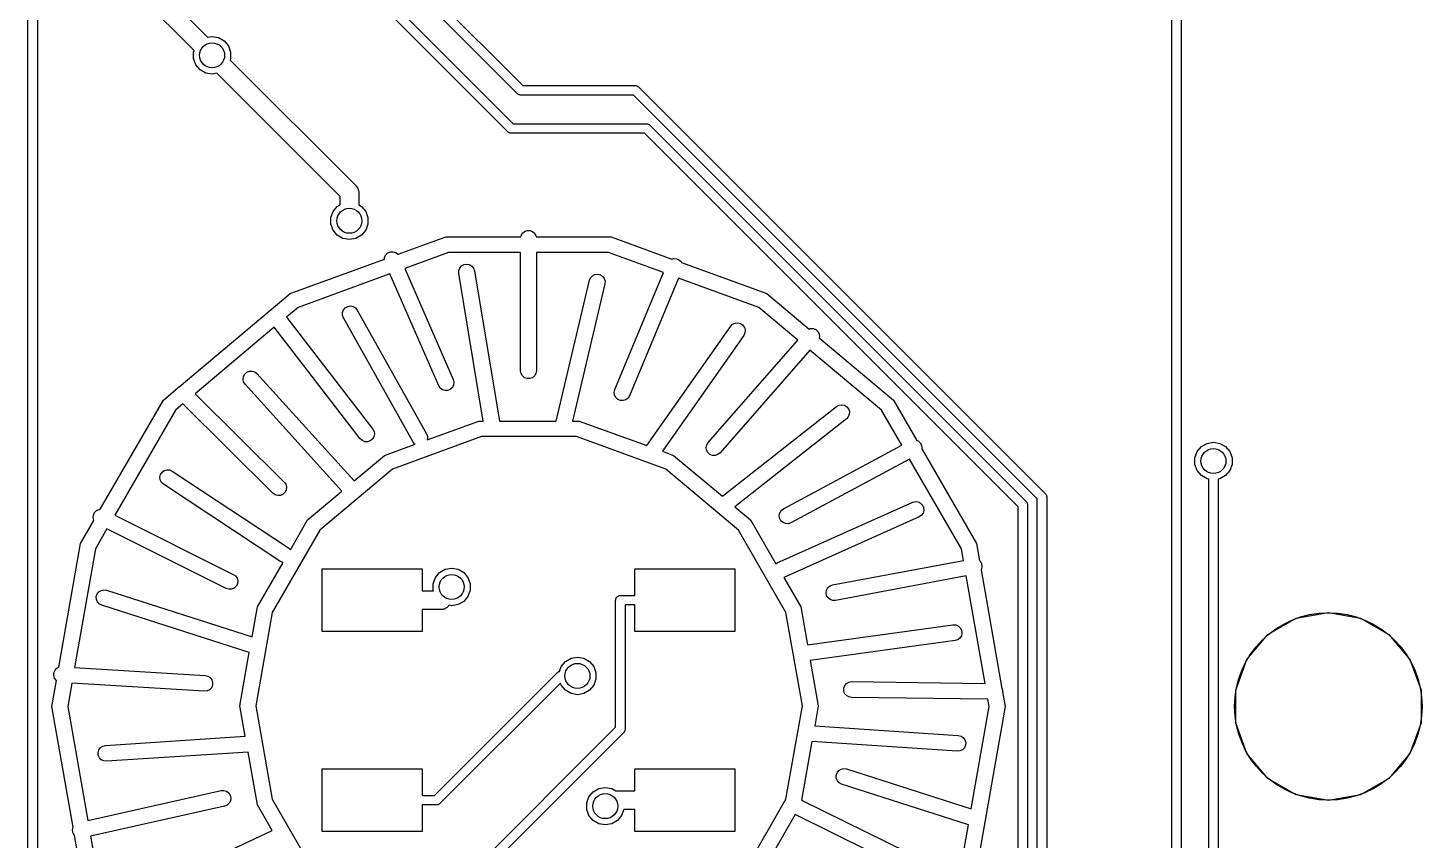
# Model space of a CAD drawing. Extents: x 0 to 100, y -163 to 0.
# Drawn here: x 54.19 to 76.5, y -89.64 to -76.64 of the extents above; entities that cross this region are included whole.
import ezdxf

# ---------------------------------------------------------------- set-up
doc = ezdxf.new("R2010")
doc.units = 0
doc.header["$MEASUREMENT"] = 0
doc.layers.add('BLACK', color=7, linetype='CONTINUOUS')

msp = doc.modelspace()

# ---------------------------------------------------------------- linework, layer by layer
at = {"layer": 'Black'}
for p, q in [((54.1899, -90.9945), (54.1899, -71.8835)), ((54.3423, -71.9212), (54.3423, -90.9629)), ((72.4925, -98.9024), (72.4925, -74.357)), ((72.6449, -74.3254), (72.6449, -98.8708)), ((61.8721, -78.3077), (58.6451, -75.0807)), ((58.7752, -74.9952), (61.9576, -78.1776)), ((59.6363, -75.0942), (62.1094, -77.5673)), ((55.6443, -75.3763), (57.0624, -76.7944)), ((62.0239, -77.6974), (59.5254, -75.1988)), ((56.8501, -77.0063), (55.3882, -75.5445)), ((57.0624, -76.7944), (57.1381, -76.7811)), ((57.1381, -76.7811), (57.2411, -76.7992)), ((57.2411, -76.7992), (57.3317, -76.8515)), ((57.3317, -76.8515), (57.3989, -76.9316)), ((57.3989, -76.9316), (57.4347, -77.0299)), ((56.8415, -77.0299), (56.8501, -77.0063)), ((56.8415, -77.1345), (56.8415, -77.0299)), ((56.8773, -77.2328), (56.8415, -77.1345)), ((57.4347, -77.1345), (57.4261, -77.1581)), ((57.4261, -77.1581), (59.4409, -79.1728)), ((57.4347, -77.0299), (57.4347, -77.1345)), ((56.9445, -77.3129), (56.8773, -77.2328)), ((57.0351, -77.3652), (56.9445, -77.3129)), ((57.1381, -77.3833), (57.0351, -77.3652)), ((57.2138, -77.37), (57.1381, -77.3833)), ((59.1848, -79.341), (57.2138, -77.37)), ((62.1094, -77.5673), (63.9116, -77.5673)), ((63.9116, -77.5673), (63.9149, -77.5679)), ((63.9149, -77.5679), (63.9182, -77.5676)), ((63.9182, -77.5676), (63.9279, -77.5702)), ((63.9279, -77.5702), (63.9377, -77.5719)), ((63.9377, -77.5719), (63.9406, -77.5736)), ((63.9406, -77.5736), (63.9438, -77.5744)), ((63.9438, -77.5744), (63.952, -77.5802)), ((63.952, -77.5802), (63.9606, -77.5851)), ((63.9606, -77.5851), (63.9627, -77.5877)), ((63.9627, -77.5877), (63.9655, -77.5896)), ((63.9655, -77.5896), (70.4703, -84.0944)), ((62.0267, -77.6993), (62.0239, -77.6974)), ((62.0288, -77.7019), (62.0267, -77.6993)), ((62.0374, -77.7069), (62.0288, -77.7019)), ((62.0456, -77.7126), (62.0374, -77.7069)), ((62.0488, -77.7134), (62.0456, -77.7126)), ((62.0517, -77.7151), (62.0488, -77.7134)), ((62.0615, -77.7168), (62.0517, -77.7151)), ((62.0712, -77.7194), (62.0615, -77.7168)), ((62.0745, -77.7191), (62.0712, -77.7194)), ((62.0778, -77.7197), (62.0745, -77.7191)), ((63.88, -77.7197), (62.0778, -77.7197)), ((70.3402, -84.1799), (63.88, -77.7197)), ((61.8749, -78.3096), (61.8721, -78.3077)), ((61.9576, -78.1776), (64.0901, -78.1776)), ((64.0901, -78.1776), (64.0934, -78.1782)), ((64.0934, -78.1782), (64.0967, -78.1779)), ((64.0967, -78.1779), (64.1064, -78.1805)), ((64.1064, -78.1805), (64.1162, -78.1822)), ((64.1162, -78.1822), (64.1191, -78.1839)), ((64.1191, -78.1839), (64.1223, -78.1847)), ((64.1223, -78.1847), (64.1305, -78.1905)), ((64.1305, -78.1905), (64.1391, -78.1954)), ((64.1391, -78.1954), (64.1412, -78.198)), ((64.1412, -78.198), (64.144, -78.1999)), ((64.144, -78.1999), (70.165, -84.2209)), ((61.877, -78.3122), (61.8749, -78.3096)), ((61.8856, -78.3171), (61.877, -78.3122)), ((61.8938, -78.3229), (61.8856, -78.3171)), ((61.897, -78.3237), (61.8938, -78.3229)), ((61.8999, -78.3254), (61.897, -78.3237)), ((61.9097, -78.3271), (61.8999, -78.3254)), ((61.9194, -78.3297), (61.9097, -78.3271)), ((61.9227, -78.3294), (61.9194, -78.3297)), ((61.926, -78.33), (61.9227, -78.3294)), ((64.0585, -78.33), (61.926, -78.33)), ((70.0349, -84.3064), (64.0585, -78.33)), ((59.4409, -79.1728), (59.4447, -79.1782)), ((59.4447, -79.1782), (59.4497, -79.1825)), ((59.4497, -79.1825), (59.4595, -79.1995)), ((59.4595, -79.1995), (59.4707, -79.2155)), ((59.1848, -79.4744), (59.1848, -79.341)), ((59.4707, -79.2155), (59.4725, -79.2219)), ((59.4725, -79.2219), (59.4758, -79.2276)), ((59.4758, -79.2276), (59.4792, -79.2469)), ((59.4792, -79.2469), (59.4842, -79.2658)), ((59.4842, -79.2658), (59.4837, -79.2724)), ((59.4837, -79.2724), (59.4848, -79.2789)), ((59.4848, -79.2789), (59.4848, -79.4744)), ((59.0382, -79.6779), (59.074, -79.5796)), ((59.074, -79.5796), (59.1412, -79.4995)), ((59.1412, -79.4995), (59.1848, -79.4744)), ((59.4848, -79.4744), (59.5284, -79.4995)), ((59.5284, -79.4995), (59.5956, -79.5796)), ((59.5956, -79.5796), (59.6314, -79.6779)), ((59.0382, -79.7825), (59.0382, -79.6779)), ((59.074, -79.8808), (59.0382, -79.7825)), ((59.6314, -79.7825), (59.5956, -79.8808)), ((59.6314, -79.6779), (59.6314, -79.7825)), ((59.1412, -79.9609), (59.074, -79.8808)), ((59.2318, -80.0132), (59.1412, -79.9609)), ((59.3348, -80.0313), (59.2318, -80.0132)), ((59.4378, -80.0132), (59.3348, -80.0313)), ((59.5284, -79.9609), (59.4378, -80.0132)), ((59.5956, -79.8808), (59.5284, -79.9609)), ((60.1143, -80.2659), (60.8756, -79.9889)), ((60.8756, -79.9889), (62.0767, -79.9889)), ((62.0767, -79.9889), (62.0807, -79.9666)), ((62.0807, -79.9666), (62.1027, -79.9284)), ((62.1027, -79.9284), (62.1365, -79.9)), ((62.1365, -79.9), (62.1779, -79.8849)), ((62.1779, -79.8849), (62.2221, -79.8849)), ((62.2221, -79.8849), (62.2635, -79.9)), ((62.2635, -79.9), (62.2973, -79.9284)), ((62.2973, -79.9284), (62.3193, -79.9666)), ((62.3193, -79.9666), (62.3233, -79.9889)), ((62.3233, -79.9889), (63.5244, -79.9889)), ((63.5244, -79.9889), (64.4963, -80.3426)), ((59.8946, -80.3459), (59.8982, -80.3141)), ((59.8982, -80.3141), (59.9178, -80.2746)), ((59.9178, -80.2746), (59.9497, -80.2442)), ((59.9497, -80.2442), (59.9902, -80.2266)), ((59.9902, -80.2266), (60.0342, -80.2238)), ((60.0342, -80.2238), (60.0765, -80.2363)), ((60.0765, -80.2363), (60.112, -80.2624)), ((60.112, -80.2624), (60.1143, -80.2659)), ((60.9197, -80.239), (60.2211, -80.4933)), ((62.073, -80.239), (60.9197, -80.239)), ((62.073, -82.13), (62.073, -80.239)), ((63.4803, -80.239), (62.327, -80.239)), ((62.327, -80.239), (62.327, -82.13)), ((64.361, -80.5596), (63.4803, -80.239)), ((58.3865, -80.8948), (59.8946, -80.3459)), ((60.2211, -80.4933), (60.9964, -82.2692)), ((61.0847, -80.5708), (61.0852, -80.5267)), ((61.0852, -80.5267), (61.1007, -80.4854)), ((61.1007, -80.4854), (61.1293, -80.4519)), ((61.1293, -80.4519), (61.1678, -80.4302)), ((61.1678, -80.4302), (61.2113, -80.423)), ((61.2113, -80.423), (61.2546, -80.4311)), ((61.2546, -80.4311), (61.2926, -80.4535)), ((61.2926, -80.4535), (61.3206, -80.4876)), ((61.3206, -80.4876), (61.3353, -80.5292)), ((61.3353, -80.5292), (61.7343, -82.9333)), ((64.4963, -80.3426), (64.5236, -80.3341)), ((64.5236, -80.3341), (64.5677, -80.336)), ((64.5677, -80.336), (64.6084, -80.353)), ((64.6084, -80.353), (64.6409, -80.3828)), ((64.6409, -80.3828), (64.6488, -80.3981)), ((64.6488, -80.3981), (66.0135, -80.8948)), ((59.982, -80.5803), (58.5135, -81.1148)), ((60.7636, -82.3708), (59.982, -80.5803)), ((61.4769, -82.9333), (61.0847, -80.5708)), ((62.6429, -82.9333), (63.1764, -80.6807)), ((63.4236, -80.7393), (62.9039, -82.9333)), ((63.1764, -80.6807), (63.1939, -80.6402)), ((63.1939, -80.6402), (63.2241, -80.6081)), ((63.2241, -80.6081), (63.2636, -80.5883)), ((63.2636, -80.5883), (63.3074, -80.5832)), ((63.3074, -80.5832), (63.3503, -80.5934)), ((63.3503, -80.5934), (63.3871, -80.6176)), ((63.3871, -80.6176), (63.4135, -80.653)), ((63.4135, -80.653), (63.4261, -80.6952)), ((63.4261, -80.6952), (63.4236, -80.7393)), ((63.5827, -82.4312), (64.361, -80.5596)), ((64.6, -80.6465), (63.8173, -82.5288)), ((65.8865, -81.1148), (64.6, -80.6465)), ((56.6121, -82.3837), (58.3865, -80.8948)), ((66.0135, -80.8948), (66.6892, -81.4618)), ((58.5135, -81.1148), (58.3283, -81.2702)), ((59.2247, -81.2405), (59.2252, -81.1964)), ((59.2252, -81.1964), (59.2408, -81.1551)), ((59.2408, -81.1551), (59.2696, -81.1217)), ((59.2696, -81.1217), (59.3081, -81.1001)), ((59.3081, -81.1001), (59.3516, -81.093)), ((59.3516, -81.093), (59.3949, -81.1012)), ((59.3949, -81.1012), (59.4329, -81.1238)), ((59.4329, -81.1238), (59.4608, -81.1579)), ((59.4608, -81.1579), (60.5708, -83.1379)), ((66.5102, -81.6381), (65.8865, -81.1148)), ((58.3283, -81.2702), (59.7106, -83.0624)), ((59.2392, -81.2821), (59.2247, -81.2405)), ((60.3492, -83.2621), (59.2392, -81.2821)), ((64.096, -83.3271), (65.436, -81.4171)), ((65.436, -81.4171), (65.4673, -81.3859)), ((65.4673, -81.3859), (65.5072, -81.3673)), ((65.5072, -81.3673), (65.5512, -81.3635)), ((65.5512, -81.3635), (65.5938, -81.3749)), ((65.5938, -81.3749), (65.6299, -81.4003)), ((65.6299, -81.4003), (65.6551, -81.4364)), ((58.1335, -81.4336), (56.8668, -82.4965)), ((59.5094, -83.2176), (58.1335, -81.4336)), ((65.644, -81.5629), (64.3431, -83.4172)), ((65.0745, -83.2763), (66.5102, -81.6381)), ((65.6626, -81.523), (65.644, -81.5629)), ((65.6551, -81.4364), (65.6665, -81.479)), ((65.6665, -81.479), (65.6626, -81.523)), ((66.6892, -81.4618), (66.7106, -81.4545)), ((66.7106, -81.4545), (66.7547, -81.4554)), ((66.7547, -81.4554), (66.7958, -81.4714)), ((66.7958, -81.4714), (66.829, -81.5005)), ((66.829, -81.5005), (66.8502, -81.5391)), ((66.8502, -81.5391), (66.857, -81.5827)), ((66.857, -81.5827), (66.8536, -81.5997)), ((66.8536, -81.5997), (68.0426, -82.5975)), ((66.7048, -81.8014), (65.2655, -83.4437)), ((67.848, -82.7607), (66.7048, -81.8014)), ((57.6331, -82.2649), (57.6391, -82.2212)), ((57.6424, -82.308), (57.6331, -82.2649)), ((57.6391, -82.2212), (57.6596, -82.1822)), ((57.6659, -82.3453), (57.6424, -82.308)), ((57.6596, -82.1822), (57.6923, -82.1525)), ((57.6923, -82.1525), (57.7331, -82.1359)), ((57.7331, -82.1359), (57.7772, -82.1342)), ((57.7772, -82.1342), (57.8192, -82.1476)), ((57.8192, -82.1476), (57.8541, -82.1747)), ((57.8541, -82.1747), (59.4105, -83.8907)), ((60.9964, -82.2692), (61.0068, -82.3121)), ((61.0068, -82.3121), (61.0018, -82.3559)), ((62.0807, -82.1734), (62.073, -82.13)), ((62.1027, -82.2116), (62.0807, -82.1734)), ((62.1365, -82.24), (62.1027, -82.2116)), ((62.1779, -82.2551), (62.1365, -82.24)), ((62.2221, -82.2551), (62.1779, -82.2551)), ((62.2635, -82.24), (62.2221, -82.2551)), ((62.2973, -82.2116), (62.2635, -82.24)), ((62.3193, -82.1734), (62.2973, -82.2116)), ((62.327, -82.13), (62.3193, -82.1734)), ((56.3574, -82.5975), (56.5952, -82.3979)), ((56.5952, -82.3979), (56.6068, -82.3862)), ((56.6068, -82.3862), (56.6121, -82.3837)), ((56.8668, -82.4965), (58.2895, -83.9099)), ((59.2158, -84.0541), (57.6659, -82.3453)), ((60.788, -82.4076), (60.7636, -82.3708)), ((60.8235, -82.4337), (60.788, -82.4076)), ((60.8658, -82.4462), (60.8235, -82.4337)), ((60.9098, -82.4434), (60.8658, -82.4462)), ((60.9502, -82.4258), (60.9098, -82.4434)), ((60.9822, -82.3954), (60.9502, -82.4258)), ((61.0018, -82.3559), (60.9822, -82.3954)), ((63.5731, -82.4743), (63.5827, -82.4312)), ((63.5788, -82.518), (63.5731, -82.4743)), ((63.5991, -82.5572), (63.5788, -82.518)), ((63.8173, -82.5288), (63.7935, -82.5659)), ((55.3482, -84.3454), (56.3574, -82.5975)), ((56.552, -82.7607), (55.5828, -84.4394)), ((56.6714, -82.6605), (56.552, -82.7607)), ((58.1105, -84.0901), (56.6714, -82.6605)), ((63.6316, -82.587), (63.5991, -82.5572)), ((63.6723, -82.604), (63.6316, -82.587)), ((63.7164, -82.6059), (63.6723, -82.604)), ((63.7585, -82.5927), (63.7164, -82.6059)), ((63.7935, -82.5659), (63.7585, -82.5927)), ((65.3115, -84.1301), (67.1315, -82.7001)), ((67.1315, -82.7001), (67.1704, -82.6793)), ((67.1704, -82.6793), (67.2141, -82.6731)), ((67.2141, -82.6731), (67.2573, -82.6821)), ((67.2573, -82.6821), (67.2947, -82.7054)), ((67.2947, -82.7054), (67.322, -82.7401)), ((67.322, -82.7401), (67.3357, -82.782)), ((68.1721, -83.3221), (67.848, -82.7607)), ((68.0426, -82.5975), (68.4156, -83.2436)), ((60.5809, -83.2338), (61.4065, -82.9333)), ((61.4065, -82.9333), (61.4769, -82.9333)), ((61.7343, -82.9333), (62.6429, -82.9333)), ((62.9039, -82.9333), (63.0135, -82.9333)), ((63.0135, -82.9333), (64.0959, -83.3273)), ((67.2885, -82.8999), (65.5017, -84.3037)), ((67.3179, -82.867), (67.2885, -82.8999)), ((67.3343, -82.8261), (67.3179, -82.867)), ((67.3357, -82.782), (67.3343, -82.8261)), ((59.7275, -83.1883), (59.7038, -83.2256)), ((59.7106, -83.0624), (59.731, -83.1015)), ((59.7369, -83.1452), (59.7275, -83.1883)), ((59.731, -83.1015), (59.7369, -83.1452)), ((61.4506, -83.1834), (60.0235, -83.7029)), ((60.5708, -83.1379), (60.5853, -83.1795)), ((60.5853, -83.1795), (60.5848, -83.2236)), ((62.9694, -83.1834), (61.4506, -83.1834)), ((64.3965, -83.7029), (62.9694, -83.1834)), ((59.542, -83.2473), (59.5094, -83.2176)), ((59.5828, -83.2641), (59.542, -83.2473)), ((59.6269, -83.2659), (59.5828, -83.2641)), ((59.6689, -83.2525), (59.6269, -83.2659)), ((59.7038, -83.2256), (59.6689, -83.2525)), ((59.8965, -83.4829), (60.3894, -83.3035)), ((60.3771, -83.2962), (60.3492, -83.2621)), ((60.3894, -83.3035), (60.3771, -83.2962)), ((60.5848, -83.2236), (60.5809, -83.2338)), ((64.0959, -83.3273), (64.096, -83.3271)), ((64.3431, -83.4172), (64.5235, -83.4829)), ((65.043, -83.3573), (65.0516, -83.314)), ((65.0498, -83.4009), (65.043, -83.3573)), ((65.071, -83.4395), (65.0498, -83.4009)), ((65.0516, -83.314), (65.0745, -83.2763)), ((65.1041, -83.4686), (65.071, -83.4395)), ((66.2799, -84.3381), (68.1721, -83.3221)), ((68.4156, -83.2436), (68.4369, -83.252)), ((68.4369, -83.252), (68.4698, -83.2814)), ((68.4698, -83.2814), (68.4906, -83.3203)), ((68.4906, -83.3203), (68.4969, -83.3639)), ((68.4969, -83.3639), (68.4938, -83.3789)), ((68.4938, -83.3789), (69.367, -84.8914)), ((72.8648, -83.5219), (72.9006, -83.4236)), ((72.9006, -83.4236), (72.9678, -83.3435)), ((72.9678, -83.3435), (73.0584, -83.2912)), ((73.0584, -83.2912), (73.1614, -83.2731)), ((73.1614, -83.2731), (73.2644, -83.2912)), ((73.2644, -83.2912), (73.355, -83.3435)), ((73.355, -83.3435), (73.4222, -83.4236)), ((73.4222, -83.4236), (73.458, -83.5219)), ((59.4105, -83.8907), (59.8965, -83.4829)), ((64.5235, -83.4829), (65.3044, -84.1381)), ((65.1453, -83.4846), (65.1041, -83.4686)), ((65.1894, -83.4855), (65.1453, -83.4846)), ((65.2311, -83.4713), (65.1894, -83.4855)), ((65.2655, -83.4437), (65.2311, -83.4713)), ((68.2992, -83.5422), (66.4001, -84.5619)), ((69.1284, -84.9783), (68.2992, -83.5422)), ((72.8648, -83.6265), (72.8648, -83.5219)), ((72.9006, -83.7248), (72.8648, -83.6265)), ((73.458, -83.6265), (73.4222, -83.7248)), ((73.458, -83.5219), (73.458, -83.6265)), ((56.3032, -83.8323), (56.3135, -83.7894)), ((56.3082, -83.8761), (56.3032, -83.8323)), ((56.3279, -83.9156), (56.3082, -83.8761)), ((56.3135, -83.7894), (56.3378, -83.7526)), ((56.3378, -83.7526), (56.3733, -83.7264)), ((56.3733, -83.7264), (56.4156, -83.7138)), ((56.4156, -83.7138), (56.4596, -83.7165)), ((56.4596, -83.7165), (56.5001, -83.7341)), ((56.5001, -83.7341), (58.3601, -84.9641)), ((60.0235, -83.7029), (58.8601, -84.6791)), ((65.5599, -84.6791), (64.3965, -83.7029)), ((72.9678, -83.8049), (72.9006, -83.7248)), ((73.0584, -83.8572), (72.9678, -83.8049)), ((73.0852, -83.8619), (73.0584, -83.8572)), ((73.0852, -91.3792), (73.0852, -83.8619)), ((73.2644, -83.8572), (73.2376, -83.8619)), ((73.2376, -83.8619), (73.2376, -91.3476)), ((73.355, -83.8049), (73.2644, -83.8572)), ((73.4222, -83.7248), (73.355, -83.8049)), ((56.3599, -83.9459), (56.3279, -83.9156)), ((58.2199, -85.1759), (56.3599, -83.9459)), ((58.1467, -84.1153), (58.1105, -84.0901)), ((58.2732, -84.1038), (58.2333, -84.1226)), ((58.3043, -84.0725), (58.2732, -84.1038)), ((58.2895, -83.9099), (58.3149, -83.9459)), ((58.3228, -84.0325), (58.3043, -84.0725)), ((58.3149, -83.9459), (58.3265, -83.9885)), ((58.3265, -83.9885), (58.3228, -84.0325)), ((58.6655, -84.5158), (59.2158, -84.0541)), ((70.4703, -84.0944), (70.4722, -84.0972)), ((70.4722, -84.0972), (70.4748, -84.0993)), ((70.4748, -84.0993), (70.4797, -84.1079)), ((70.4797, -84.1079), (70.4855, -84.1161)), ((58.1893, -84.1266), (58.1467, -84.1153)), ((58.2333, -84.1226), (58.1893, -84.1266)), ((65.3044, -84.1381), (65.3115, -84.1301)), ((65.5017, -84.3037), (65.7545, -84.5158)), ((66.1782, -85.2041), (68.3482, -84.2341)), ((68.3482, -84.2341), (68.391, -84.2233)), ((68.391, -84.2233), (68.4348, -84.2279)), ((68.4348, -84.2279), (68.4745, -84.2471)), ((68.4745, -84.2471), (68.5052, -84.2788)), ((68.5052, -84.2788), (68.5232, -84.3191)), ((68.5232, -84.3191), (68.5263, -84.3631)), ((70.0349, -95.4644), (70.0349, -84.3064)), ((70.165, -84.2209), (70.1669, -84.2237)), ((70.1669, -84.2237), (70.1695, -84.2258)), ((70.1695, -84.2258), (70.1744, -84.2344)), ((70.1744, -84.2344), (70.1802, -84.2426)), ((70.1802, -84.2426), (70.181, -84.2458)), ((70.181, -84.2458), (70.1827, -84.2487)), ((70.1827, -84.2487), (70.1844, -84.2585)), ((70.1844, -84.2585), (70.187, -84.2682)), ((70.187, -84.2682), (70.1867, -84.2715)), ((70.1867, -84.2715), (70.1873, -84.2748)), ((70.1873, -84.2748), (70.1873, -95.496)), ((70.3402, -106.494), (70.3402, -84.1799)), ((70.4855, -84.1161), (70.4863, -84.1193)), ((70.4863, -84.1193), (70.488, -84.1222)), ((70.488, -84.1222), (70.4897, -84.132)), ((70.4897, -84.132), (70.4923, -84.1417)), ((70.4923, -84.1417), (70.492, -84.145)), ((70.492, -84.145), (70.4926, -84.1483)), ((70.4926, -84.1483), (70.4926, -106.463)), ((55.033, -84.8914), (55.2454, -84.5234)), ((55.2332, -84.4776), (55.2383, -84.4338)), ((55.2435, -84.5205), (55.2332, -84.4776)), ((55.2383, -84.4338), (55.258, -84.3943)), ((55.2454, -84.5234), (55.2435, -84.5205)), ((55.258, -84.3943), (55.29, -84.364)), ((55.29, -84.364), (55.3305, -84.3465)), ((55.3305, -84.3465), (55.3482, -84.3454)), ((55.5828, -84.4394), (57.4768, -85.3864)), ((58.3902, -84.9927), (58.6655, -84.5158)), ((65.7545, -84.5158), (66.1592, -85.2169)), ((66.2131, -84.4461), (66.2221, -84.4029)), ((66.2194, -84.4897), (66.2131, -84.4461)), ((66.2402, -84.5286), (66.2194, -84.4897)), ((66.2221, -84.4029), (66.2453, -84.3654)), ((66.2731, -84.558), (66.2402, -84.5286)), ((66.2453, -84.3654), (66.2799, -84.3381)), ((68.4518, -84.4659), (66.2849, -85.4346)), ((68.4884, -84.4412), (68.4518, -84.4659)), ((68.5142, -84.4055), (68.4884, -84.4412)), ((68.5263, -84.3631), (68.5142, -84.4055)), ((55.4555, -84.6598), (55.2716, -84.9783)), ((57.3632, -85.6136), (55.4555, -84.6598)), ((58.8601, -84.6791), (58.1007, -85.9943)), ((66.3193, -85.9943), (65.5599, -84.6791)), ((66.3141, -84.5743), (66.2731, -84.558)), ((66.3582, -84.5757), (66.3141, -84.5743)), ((66.4001, -84.5619), (66.3582, -84.5757)), ((54.6835, -86.8734), (55.033, -84.8914)), ((55.2716, -84.9783), (54.9371, -86.8754)), ((58.3601, -84.9641), (58.3902, -84.9927)), ((69.1608, -85.1625), (69.1284, -84.9783)), ((69.367, -84.8914), (69.4159, -85.1687)), ((57.862, -85.9075), (58.2738, -85.1943)), ((58.2604, -85.1935), (58.2199, -85.1759)), ((58.2738, -85.1943), (58.2604, -85.1935)), ((66.1592, -85.2169), (66.1782, -85.2041)), ((67.0666, -85.5552), (69.1608, -85.1625)), ((69.4159, -85.1687), (69.4264, -85.1773)), ((69.4264, -85.1773), (69.4489, -85.2153)), ((69.4489, -85.2153), (69.457, -85.2586)), ((57.4768, -85.3864), (57.5122, -85.4127)), ((57.5122, -85.4127), (57.5365, -85.4495)), ((58.9, -86.3), (58.9, -85.3)), ((58.9, -85.3), (60.5, -85.3)), ((60.5, -85.3), (60.5, -85.65)), ((60.6747, -85.5362), (60.7105, -85.4379)), ((60.7105, -85.4379), (60.7777, -85.3578)), ((60.7777, -85.3578), (60.8683, -85.3055)), ((60.8683, -85.3055), (60.9713, -85.2874)), ((60.9713, -85.2874), (61.0743, -85.3055)), ((61.0743, -85.3055), (61.1649, -85.3578)), ((61.1649, -85.3578), (61.2321, -85.4379)), ((61.2321, -85.4379), (61.2679, -85.5362)), ((63.9, -85.7238), (63.9, -85.3)), ((63.9, -85.3), (65.5, -85.3)), ((65.5, -85.3), (65.5, -86.3)), ((66.2849, -85.4346), (66.558, -85.9075)), ((69.2049, -85.4127), (67.1134, -85.8048)), ((69.5079, -87.131), (69.2049, -85.4127)), ((69.4498, -85.3021), (69.4419, -85.3161)), ((69.4419, -85.3161), (69.7767, -87.2149)), ((69.457, -85.2586), (69.4498, -85.3021)), ((55.2976, -85.7008), (55.3247, -85.6659)), ((55.3247, -85.6659), (55.362, -85.6424)), ((55.362, -85.6424), (55.4051, -85.6331)), ((55.4051, -85.6331), (55.4488, -85.6391)), ((55.4488, -85.6391), (57.7777, -86.3859)), ((57.4055, -85.6262), (57.3632, -85.6136)), ((57.4495, -85.6235), (57.4055, -85.6262)), ((57.49, -85.606), (57.4495, -85.6235)), ((57.522, -85.5757), (57.49, -85.606)), ((57.5417, -85.5362), (57.522, -85.5757)), ((57.5365, -85.4495), (57.5468, -85.4924)), ((57.5468, -85.4924), (57.5417, -85.5362)), ((60.5, -85.65), (60.6781, -85.65)), ((60.6747, -85.6408), (60.6747, -85.5362)), ((60.6781, -85.65), (60.6747, -85.6408)), ((61.2679, -85.6408), (61.2321, -85.7391)), ((61.2679, -85.5362), (61.2679, -85.6408)), ((66.963, -85.6814), (66.9702, -85.6379)), ((66.9702, -85.6379), (66.9918, -85.5994)), ((66.9918, -85.5994), (67.0253, -85.5707)), ((67.0253, -85.5707), (67.0666, -85.5552)), ((55.2842, -85.7428), (55.2976, -85.7008)), ((55.2859, -85.7869), (55.2842, -85.7428)), ((55.3026, -85.8277), (55.2859, -85.7869)), ((55.3322, -85.8604), (55.3026, -85.8277)), ((55.3712, -85.8809), (55.3322, -85.8604)), ((57.7332, -86.6384), (55.3712, -85.8809)), ((60.9242, -85.8851), (60.9176, -85.8964)), ((60.9269, -85.8818), (60.9242, -85.8851)), ((60.9713, -85.8896), (60.9269, -85.8818)), ((61.0743, -85.8715), (60.9713, -85.8896)), ((61.1649, -85.8192), (61.0743, -85.8715)), ((61.2321, -85.7391), (61.1649, -85.8192)), ((63.5949, -85.8), (63.5961, -85.7934)), ((63.5949, -87.8309), (63.5949, -85.8)), ((63.5961, -85.7868), (63.5983, -85.7805)), ((63.5961, -85.7934), (63.5961, -85.7868)), ((63.5983, -85.7805), (63.5995, -85.7739)), ((63.5995, -85.7739), (63.6028, -85.7682)), ((63.6028, -85.7682), (63.6051, -85.7619)), ((63.6051, -85.7619), (63.6094, -85.7568)), ((63.6094, -85.7568), (63.6127, -85.751)), ((63.6127, -85.751), (63.6178, -85.7467)), ((63.6178, -85.7467), (63.6221, -85.7416)), ((63.6221, -85.7416), (63.6279, -85.7383)), ((63.6279, -85.7383), (63.633, -85.734)), ((63.633, -85.734), (63.6393, -85.7317)), ((63.6393, -85.7317), (63.645, -85.7284)), ((63.645, -85.7284), (63.6516, -85.7272)), ((63.6516, -85.7272), (63.6579, -85.725)), ((63.6579, -85.725), (63.6645, -85.725)), ((63.6645, -85.725), (63.6711, -85.7238)), ((63.6711, -85.7238), (63.9, -85.7238)), ((63.9, -85.8762), (63.7473, -85.8762)), ((63.7473, -85.8762), (63.7473, -87.8625)), ((63.9, -86.3), (63.9, -85.8762)), ((66.9711, -85.7247), (66.963, -85.6814)), ((66.9936, -85.7627), (66.9711, -85.7247)), ((67.0277, -85.7907), (66.9936, -85.7627)), ((67.0693, -85.8053), (67.0277, -85.7907)), ((67.1134, -85.8048), (67.0693, -85.8053)), ((57.7777, -86.3859), (57.862, -85.9075)), ((58.1007, -85.9943), (57.837, -87.49)), ((60.8027, -85.95), (60.5, -85.95)), ((60.5, -85.95), (60.5, -86.3)), ((60.8156, -85.9477), (60.8027, -85.95)), ((60.8287, -85.9477), (60.8156, -85.9477)), ((60.8411, -85.9432), (60.8287, -85.9477)), ((60.854, -85.941), (60.8411, -85.9432)), ((60.8654, -85.9344), (60.854, -85.941)), ((60.8777, -85.9299), (60.8654, -85.9344)), ((60.8878, -85.9215), (60.8777, -85.9299)), ((60.8991, -85.9149), (60.8878, -85.9215)), ((60.9076, -85.9049), (60.8991, -85.9149)), ((60.9176, -85.8964), (60.9076, -85.9049)), ((66.583, -87.49), (66.3193, -85.9943)), ((66.558, -85.9075), (66.6646, -86.5125)), ((74.0321, -86.3465), (74.485, -86.0851)), ((74.485, -86.0851), (75, -85.9943)), ((75, -85.9943), (75.515, -86.0851)), ((75.515, -86.0851), (75.9679, -86.3465)), ((60.5, -86.3), (58.9, -86.3)), ((65.5, -86.3), (63.9, -86.3)), ((66.6646, -86.5125), (68.9928, -86.1942)), ((68.9928, -86.1942), (69.0369, -86.1959)), ((69.0369, -86.1959), (69.0777, -86.2125)), ((69.0777, -86.2125), (69.1104, -86.2422)), ((69.1104, -86.2422), (69.1309, -86.2812)), ((69.1369, -86.3249), (69.1276, -86.368)), ((69.1309, -86.2812), (69.1369, -86.3249)), ((69.0272, -86.4458), (66.7088, -86.7629)), ((69.0692, -86.4324), (69.0272, -86.4458)), ((69.1041, -86.4053), (69.0692, -86.4324)), ((69.1276, -86.368), (69.1041, -86.4053)), ((73.696, -86.7471), (74.0321, -86.3465)), ((75.9679, -86.3465), (76.304, -86.7471)), ((57.583, -87.49), (57.7332, -86.6384)), ((62.7232, -86.8599), (62.7904, -86.7798)), ((62.7904, -86.7798), (62.881, -86.7275)), ((62.881, -86.7275), (62.984, -86.7094)), ((62.984, -86.7094), (63.087, -86.7275)), ((63.087, -86.7275), (63.1776, -86.7798)), ((63.1776, -86.7798), (63.2448, -86.8599)), ((66.7088, -86.7629), (66.837, -87.49)), ((73.5171, -87.2385), (73.696, -86.7471)), ((76.304, -86.7471), (76.4829, -87.2385)), ((54.6038, -87.0044), (54.6065, -86.9604)), ((54.6163, -87.0467), (54.6038, -87.0044)), ((54.6065, -86.9604), (54.6241, -86.9199)), ((54.6241, -86.9199), (54.6545, -86.8879)), ((54.6545, -86.8879), (54.6835, -86.8734)), ((54.9371, -86.8754), (57.0277, -87.0032)), ((57.0277, -87.0032), (57.0706, -87.0135)), ((60.6973, -88.9238), (62.6645, -86.9566)), ((62.6645, -86.9566), (62.6673, -86.9547)), ((62.6673, -86.9547), (62.6694, -86.9521)), ((62.6694, -86.9521), (62.678, -86.9471)), ((62.678, -86.9471), (62.6862, -86.9414)), ((62.6862, -86.9414), (62.6894, -86.9406)), ((62.6894, -86.9406), (62.6923, -86.9389)), ((62.6923, -86.9389), (62.6946, -86.9385)), ((62.6946, -86.9385), (62.7232, -86.8599)), ((63.2448, -86.8599), (63.2806, -86.9582)), ((63.2806, -86.9582), (63.2806, -87.0628)), ((54.573, -87.5), (54.6463, -87.0846)), ((54.6426, -87.0821), (54.6163, -87.0467)), ((54.6463, -87.0846), (54.6426, -87.0821)), ((54.8927, -87.1272), (54.827, -87.5)), ((57.0122, -87.2568), (54.8927, -87.1272)), ((57.0955, -87.2321), (57.0561, -87.2518)), ((57.0706, -87.0135), (57.1074, -87.0379)), ((57.1259, -87.2001), (57.0955, -87.2321)), ((57.1074, -87.0379), (57.1337, -87.0733)), ((57.1435, -87.1596), (57.1259, -87.2001)), ((57.1337, -87.0733), (57.1462, -87.1156)), ((57.1462, -87.1156), (57.1435, -87.1596)), ((62.7105, -87.1262), (60.7828, -89.0539)), ((62.7232, -87.1611), (62.7105, -87.1262)), ((62.7904, -87.2412), (62.7232, -87.1611)), ((63.2448, -87.1611), (63.1776, -87.2412)), ((63.2806, -87.0628), (63.2448, -87.1611)), ((67.2447, -87.2504), (67.2452, -87.2063)), ((67.2452, -87.2063), (67.2609, -87.1651)), ((67.2609, -87.1651), (67.2896, -87.1317)), ((67.2896, -87.1317), (67.3281, -87.1101)), ((67.3281, -87.1101), (67.3717, -87.103)), ((67.3717, -87.103), (69.5079, -87.131)), ((69.7767, -87.2149), (69.7853, -87.2396)), ((57.0561, -87.2518), (57.0122, -87.2568)), ((62.881, -87.2935), (62.7904, -87.2412)), ((62.984, -87.3116), (62.881, -87.2935)), ((63.087, -87.2935), (62.984, -87.3116)), ((63.1776, -87.2412), (63.087, -87.2935)), ((67.2592, -87.2921), (67.2447, -87.2504)), ((67.2871, -87.3262), (67.2592, -87.2921)), ((67.325, -87.3488), (67.2871, -87.3262)), ((67.3683, -87.357), (67.325, -87.3488)), ((69.5528, -87.3856), (67.3683, -87.357)), ((69.573, -87.5), (69.5528, -87.3856)), ((69.7853, -87.2396), (69.7851, -87.2621)), ((69.7851, -87.2621), (69.827, -87.5)), ((73.5171, -87.7615), (73.5171, -87.2385)), ((76.4829, -87.2385), (76.4829, -87.7615)), ((54.9138, -89.4325), (54.573, -87.5)), ((54.827, -87.5), (55.1485, -89.3234)), ((57.6689, -87.9774), (57.583, -87.49)), ((57.837, -87.49), (58.1007, -88.9857)), ((66.3193, -88.9857), (66.583, -87.49)), ((66.837, -87.49), (66.781, -87.8075)), ((69.284, -89.139), (69.573, -87.5)), ((69.827, -87.5), (69.367, -90.1086)), ((61.2686, -90.1573), (63.5949, -87.8309)), ((63.7402, -87.8947), (63.7344, -87.9029)), ((63.741, -87.8915), (63.7402, -87.8947)), ((63.7427, -87.8886), (63.741, -87.8915)), ((63.7444, -87.8788), (63.7427, -87.8886)), ((63.747, -87.8691), (63.7444, -87.8788)), ((63.7473, -87.8625), (63.7467, -87.8658)), ((63.7467, -87.8658), (63.747, -87.8691)), ((66.781, -87.8075), (69.0786, -87.9633)), ((73.696, -88.2529), (73.5171, -87.7615)), ((76.4829, -87.7615), (76.304, -88.2529)), ((55.3889, -88.1337), (55.4317, -88.1233)), ((55.4317, -88.1233), (57.6689, -87.9774)), ((63.725, -87.9164), (61.3795, -90.2619)), ((63.7269, -87.9136), (63.725, -87.9164)), ((63.7295, -87.9115), (63.7269, -87.9136)), ((63.7344, -87.9029), (63.7295, -87.9115)), ((66.7367, -88.0591), (66.5711, -88.998)), ((69.0614, -88.2167), (66.7367, -88.0591)), ((69.0786, -87.9633), (69.1214, -87.9739)), ((69.1214, -87.9739), (69.158, -87.9985)), ((69.158, -87.9985), (69.184, -88.0341)), ((69.1933, -88.1205), (69.1754, -88.1608)), ((69.184, -88.0341), (69.1963, -88.0765)), ((69.1963, -88.0765), (69.1933, -88.1205)), ((55.3138, -88.2361), (55.3261, -88.1938)), ((55.3166, -88.2801), (55.3138, -88.2361)), ((55.3344, -88.3205), (55.3166, -88.2801)), ((55.3261, -88.1938), (55.3522, -88.1582)), ((55.3649, -88.3524), (55.3344, -88.3205)), ((55.3522, -88.1582), (55.3889, -88.1337)), ((57.7133, -88.229), (55.4483, -88.3767)), ((57.862, -89.0725), (57.7133, -88.229)), ((69.1053, -88.212), (69.0614, -88.2167)), ((69.1449, -88.1926), (69.1053, -88.212)), ((69.1754, -88.1608), (69.1449, -88.1926)), ((74.0321, -88.6535), (73.696, -88.2529)), ((76.304, -88.2529), (75.9679, -88.6535)), ((55.4044, -88.3719), (55.3649, -88.3524)), ((55.4483, -88.3767), (55.4044, -88.3719)), ((58.9, -89.5), (58.9, -88.5)), ((58.9, -88.5), (60.5, -88.5)), ((60.5, -88.5), (60.5, -88.9238)), ((63.9, -88.85), (63.9, -88.5)), ((63.9, -88.5), (65.5, -88.5)), ((65.5, -88.5), (65.5, -89.5)), ((67.1242, -88.6028), (67.1376, -88.5608)), ((67.1376, -88.5608), (67.1647, -88.5259)), ((67.1647, -88.5259), (67.202, -88.5024)), ((67.202, -88.5024), (67.2451, -88.4931)), ((67.2451, -88.4931), (67.2888, -88.4991)), ((67.2888, -88.4991), (69.284, -89.139)), ((67.1259, -88.6469), (67.1242, -88.6028)), ((67.1426, -88.6877), (67.1259, -88.6469)), ((67.1722, -88.7204), (67.1426, -88.6877)), ((67.2112, -88.7409), (67.1722, -88.7204)), ((69.2395, -89.3915), (67.2112, -88.7409)), ((74.485, -88.9149), (74.0321, -88.6535)), ((75.9679, -88.6535), (75.515, -88.9149)), ((55.1485, -89.3234), (57.2823, -88.8461)), ((57.2823, -88.8461), (57.3263, -88.8441)), ((57.3263, -88.8441), (57.3684, -88.8572)), ((57.3684, -88.8572), (57.4035, -88.884)), ((57.4035, -88.884), (57.4272, -88.9212)), ((57.4312, -89.008), (57.4109, -89.0471)), ((57.4272, -88.9212), (57.4369, -88.9642)), ((57.4369, -88.9642), (57.4312, -89.008)), ((58.1007, -88.9857), (58.8601, -90.3009)), ((60.5, -88.9238), (60.6973, -88.9238)), ((63.1327, -89.043), (63.1685, -88.9447)), ((63.1685, -88.9447), (63.2357, -88.8646)), ((63.2357, -88.8646), (63.3263, -88.8123)), ((63.3263, -88.8123), (63.4293, -88.7942)), ((63.4293, -88.7942), (63.5323, -88.8123)), ((63.5323, -88.8123), (63.5976, -88.85)), ((63.5976, -88.85), (63.9, -88.85)), ((65.5599, -90.3009), (66.3193, -88.9857)), ((66.5711, -88.998), (68.6162, -90.0061)), ((75, -89.0057), (74.485, -88.9149)), ((75.515, -88.9149), (75, -89.0057)), ((57.3377, -89.0939), (55.1927, -89.5738)), ((57.3784, -89.077), (57.3377, -89.0939)), ((57.4109, -89.0471), (57.3784, -89.077)), ((58.0988, -89.4826), (57.862, -89.0725)), ((60.7289, -89.0762), (60.5, -89.0762)), ((60.5, -89.0762), (60.5, -89.5)), ((60.7322, -89.0756), (60.7289, -89.0762)), ((60.7355, -89.0759), (60.7322, -89.0756)), ((60.7452, -89.0733), (60.7355, -89.0759)), ((60.755, -89.0716), (60.7452, -89.0733)), ((60.7579, -89.0699), (60.755, -89.0716)), ((60.7611, -89.0691), (60.7579, -89.0699)), ((60.7693, -89.0633), (60.7611, -89.0691)), ((60.7779, -89.0584), (60.7693, -89.0633)), ((60.78, -89.0558), (60.7779, -89.0584)), ((60.7828, -89.0539), (60.78, -89.0558)), ((63.1327, -89.1476), (63.1327, -89.043)), ((63.1685, -89.2459), (63.1327, -89.1476)), ((63.725, -89.15), (63.6901, -89.2459)), ((63.9, -89.15), (63.725, -89.15)), ((63.9, -89.5), (63.9, -89.15)), ((66.4671, -89.2299), (65.8082, -90.3712)), ((68.5038, -90.2339), (66.4671, -89.2299)), ((54.9031, -89.4858), (54.9088, -89.442)), ((54.9088, -89.442), (54.9138, -89.4325)), ((63.2357, -89.326), (63.1685, -89.2459)), ((63.3263, -89.3783), (63.2357, -89.326)), ((63.4293, -89.3964), (63.3263, -89.3783)), ((63.5323, -89.3783), (63.4293, -89.3964)), ((63.6229, -89.326), (63.5323, -89.3783)), ((63.6901, -89.2459), (63.6229, -89.326)), ((69.1284, -90.0217), (69.2395, -89.3915)), ((54.9128, -89.5288), (54.9031, -89.4858)), ((54.9365, -89.566), (54.9128, -89.5288)), ((54.9374, -89.5666), (54.9365, -89.566)), ((55.033, -90.1086), (54.9374, -89.5666)), ((55.1927, -89.5738), (55.2716, -90.0217)), ((56.136, -90.4051), (58.0988, -89.4826)), ((60.5, -89.5), (58.9, -89.5)), ((65.5, -89.5), (63.9, -89.5))]:
    msp.add_line(p, q, dxfattribs=at)
for centre, radius in [((57.1381, -77.0822), 0.2), ((59.3348, -79.7302), 0.2), ((73.1614, -83.5742), 0.2), ((60.9713, -85.5885), 0.2), ((75, -87.5), 1.5), ((62.984, -87.0105), 0.2), ((63.4293, -89.0953), 0.2)]:
    msp.add_circle(centre, radius, dxfattribs=at)

doc.saveas('drawing.dxf')
